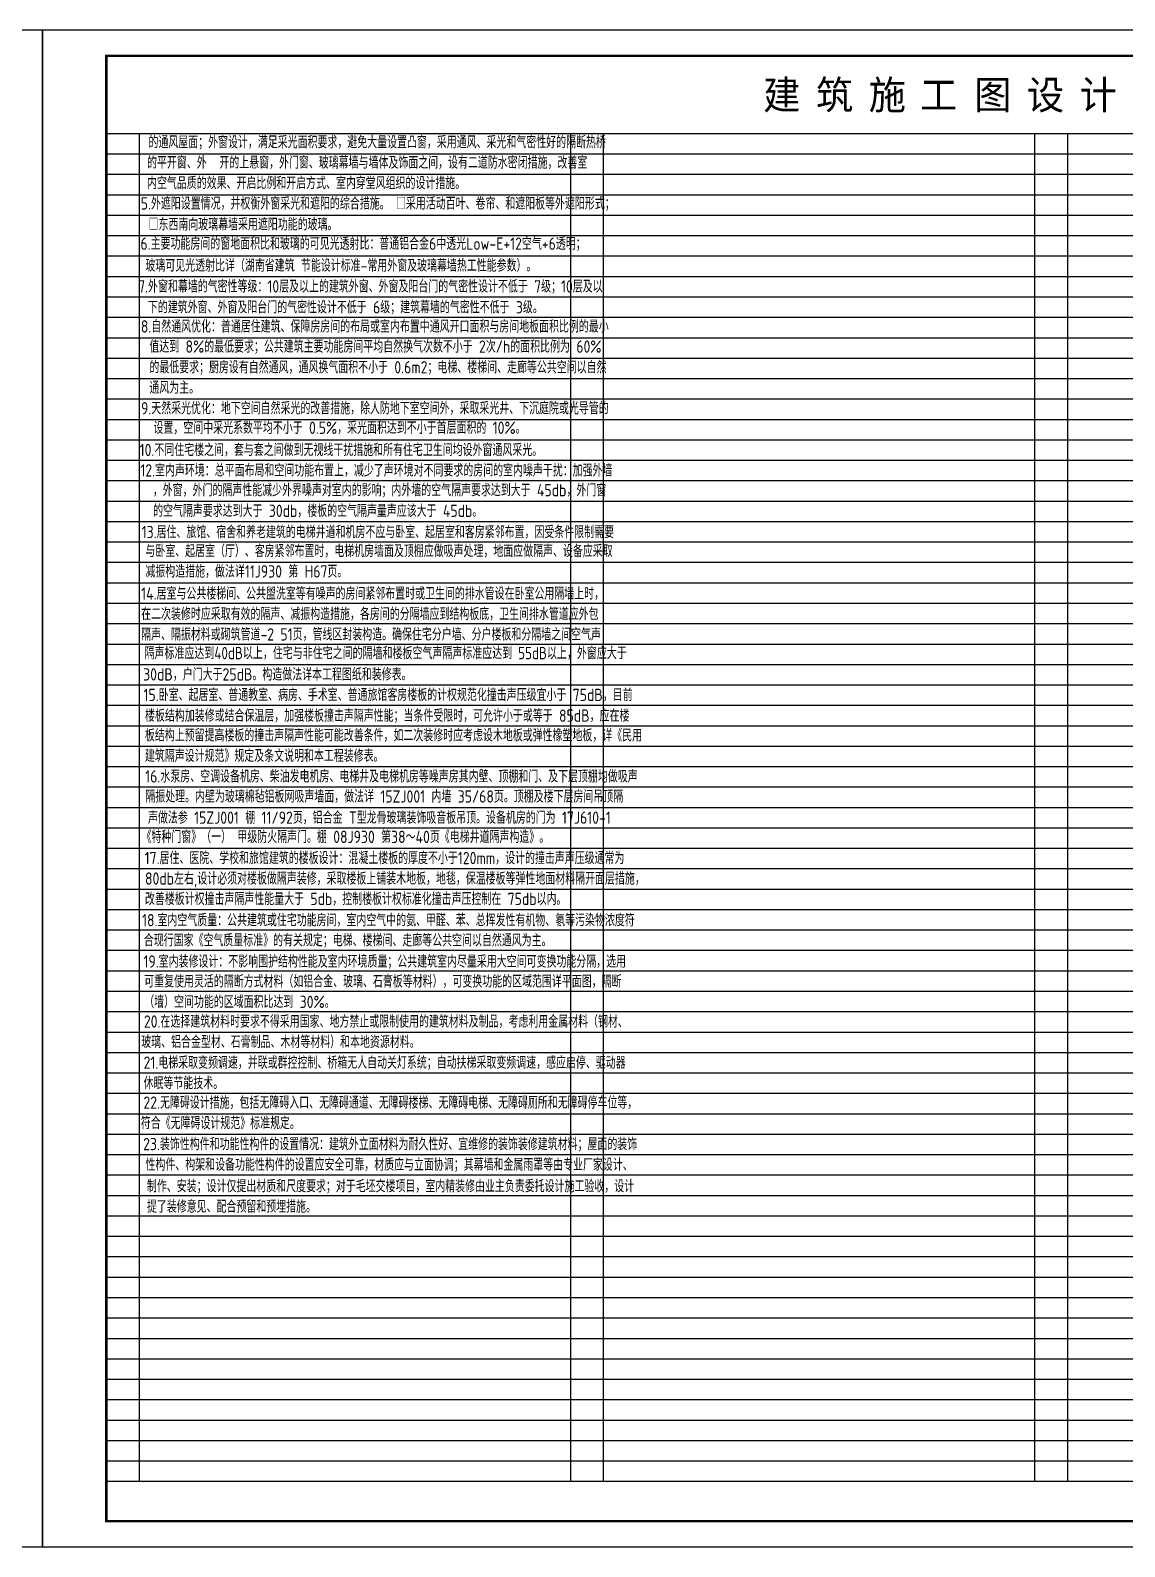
# Model space of a CAD drawing. Extents: x -737978 to 768813, y -372247 to 1140308.
# Drawn here: x -437033 to -394172, y -43903 to 15497 of the extents above; entities that cross this region are included whole.
import ezdxf

# ---------------------------------------------------------------- set-up
doc = ezdxf.new("R2010")
doc.units = 0
doc.header["$LTSCALE"] = 1000
doc.header["$MEASUREMENT"] = 0
for name, color, linetype in [('A-ANNO-TABS', 7, 'CONTINUOUS'), ('A-ANNO-TEXT', 7, 'CONTINUOUS'), ('PUB_TITLE', 4, 'CONTINUOUS')]:
    doc.layers.add(name, color=color, linetype=linetype)
doc.styles.add('A-单线字', font='GBENOR', dxfattribs={"bigfont": 'GBCBIG'})
doc.styles.add('A-黑体', font='simhei_0.ttf', dxfattribs={"width": 0.85})

msp = doc.modelspace()

# ---------------------------------------------------------------- linework, layer by layer
at = {"layer": 'A-ANNO-TABS', "color": 8}
for p, q in [((-432767.4, 11458), (-432767.4, -41342)), ((-415882.6, 11458), (-415882.6, -40542)), ((-415882.6, 11458), (-415882.6, -41342)), ((-414592.4, 11458), (-414592.4, -41342)), ((-397707.6, 11458), (-397707.6, -40542)), ((-397707.6, 11458), (-397707.6, -41342)), ((-396417.4, 11458), (-396417.4, -41342))]:
    msp.add_line(p, q, dxfattribs=at)
for points in [[(-434057.6, 11458), (-362058.7, 11458)], [(-434057.6, 10658), (-362058.7, 10658)], [(-434057.6, 9858), (-362058.7, 9858)], [(-434057.6, 9058), (-362058.7, 9058)], [(-434057.6, 8258), (-362058.7, 8258)], [(-434057.6, 7458), (-362058.7, 7458)], [(-434057.6, 6658), (-362058.7, 6658)], [(-434057.6, 5858), (-362058.7, 5858)], [(-434057.6, 5058), (-362058.7, 5058)], [(-434057.6, 4258), (-362058.7, 4258)], [(-434057.6, 3458), (-362058.7, 3458)], [(-434057.6, 2658), (-362058.7, 2658)], [(-434057.6, 1858), (-362058.7, 1858)], [(-434057.6, 1058), (-362058.7, 1058)], [(-434057.6, 258), (-362058.7, 258)], [(-434057.6, -542), (-362058.7, -542)], [(-434057.6, -1342), (-362058.7, -1342)], [(-434057.6, -2142), (-362058.7, -2142)], [(-434057.6, -2942), (-362058.7, -2942)], [(-434057.6, -3742), (-362058.7, -3742)], [(-434057.6, -4542), (-362058.7, -4542)], [(-434057.6, -5342), (-362058.7, -5342)], [(-434057.6, -6142), (-362058.7, -6142)], [(-434057.6, -6942), (-362058.7, -6942)], [(-434057.6, -7742), (-362058.7, -7742)], [(-434057.6, -8542), (-362058.7, -8542)], [(-434057.6, -9342), (-362058.7, -9342)], [(-434057.6, -10142), (-362058.7, -10142)], [(-434057.6, -10942), (-362058.7, -10942)], [(-434057.6, -11742), (-362058.7, -11742)], [(-434057.6, -12542), (-362058.7, -12542)], [(-434057.6, -13342), (-362058.7, -13342)], [(-434057.6, -14142), (-362058.7, -14142)], [(-434057.6, -14942), (-362058.7, -14942)], [(-434057.6, -15742), (-362058.7, -15742)], [(-434057.6, -16542), (-362058.7, -16542)], [(-434057.6, -17342), (-362058.7, -17342)], [(-434057.6, -18142), (-362058.7, -18142)], [(-434057.6, -18942), (-362058.7, -18942)], [(-434057.6, -19742), (-362058.7, -19742)], [(-434057.6, -20542), (-362058.7, -20542)], [(-434057.6, -21342), (-362058.7, -21342)], [(-434057.6, -22142), (-362058.7, -22142)], [(-434057.6, -22942), (-362058.7, -22942)], [(-434057.6, -23742), (-362058.7, -23742)], [(-434057.6, -24542), (-362058.7, -24542)], [(-434057.6, -25342), (-362058.7, -25342)], [(-434057.6, -26142), (-362058.7, -26142)], [(-434057.6, -26942), (-362058.7, -26942)], [(-434057.6, -27742), (-362058.7, -27742)], [(-434057.6, -28542), (-362058.7, -28542)], [(-434057.6, -29342), (-362058.7, -29342)], [(-434057.6, -30142), (-362058.7, -30142)], [(-434057.6, -30942), (-362058.7, -30942)], [(-434057.6, -31742), (-362058.7, -31742)], [(-434057.6, -32542), (-362058.7, -32542)], [(-434057.6, -33342), (-362058.7, -33342)], [(-434057.6, -34142), (-362097.5, -34142)], [(-434057.6, -34942), (-362097.5, -34942)], [(-434057.6, -35742), (-362097.5, -35742)], [(-434057.6, -36542), (-362097.5, -36542)], [(-434057.6, -37342), (-362097.5, -37342)], [(-434057.6, -38142), (-362097.5, -38142)], [(-434057.6, -38942), (-362097.5, -38942)], [(-434057.6, -38942), (-362097.5, -38942)], [(-434057.6, -39742), (-362097.5, -39742)], [(-434057.6, -39742), (-362097.5, -39742)], [(-434057.6, -40542), (-362097.5, -40542)], [(-434057.6, -40542), (-362097.5, -40542)], [(-434057.6, -41342), (-362097.5, -41342)]]:
    msp.add_lwpolyline(points, dxfattribs=at)
at = {"layer": 'PUB_TITLE'}
for points in [[(-520657.6, -43902.5), (-436557.6, -43902.5), (-436557.6, 15497.5), (-520657.6, 15497.5)], [(-436557.6, -43902.5), (-352457.6, -43902.5), (-352457.6, 15497.5), (-436557.6, 15497.5)]]:
    msp.add_lwpolyline(points, close=True, dxfattribs=at)
at = {"layer": 'PUB_TITLE', "const_width": 100}
msp.add_lwpolyline([(-434057.6, -42902.5), (-353457.6, -42902.5), (-353457.6, 14497.5), (-434057.6, 14497.5)], close=True, dxfattribs=at)
msp.add_lwpolyline([(-434057.6, -42902.5), (-353457.6, -42902.5), (-353457.6, 14497.5), (-434057.6, 14497.5)], close=True, dxfattribs=at)
msp.add_lwpolyline([(-434057.6, -42902.5), (-353457.6, -42902.5), (-353457.6, 14497.5), (-434057.6, 14497.5)], close=True, dxfattribs=at)

# ---------------------------------------------------------------- texts
at = {"layer": 'A-ANNO-TEXT', "style": 'A-黑体', "width": 0.95}
for s, p in [('建', (-408331.2, 12402.3)), ('建', (-408331.2, 12402.3)), ('筑', (-406265.4, 12402.3)), ('筑', (-406265.4, 12402.3)), ('施', (-404199.6, 12402.3)), ('施', (-404199.6, 12402.3)), ('设', (-398002.1, 12402.3)), ('设', (-398002.1, 12402.3)), ('计', (-395936.3, 12402.3)), ('计', (-395936.3, 12402.3)), ('工', (-402188.9, 12402.3)), ('图', (-400067.9, 12402.3)), ('图', (-400067.9, 12402.3))]:
    msp.add_text(s, height=1126.6, dxfattribs=at).set_placement(p)
at = {"layer": 'A-ANNO-TEXT', "style": 'A-单线字'}
for s, width, p in [('的通风屋面；外窗设计，满足采光面积要求，避免大量设置凸窗，采用通风、采光和气密性好的隔断热桥 ', 0.95, (-432406, 10874.6)), (' 的平开窗、外  开的上悬窗，外门窗、玻璃幕墙与墙体及饰面之间，设有二道防水密闭措施，改善室', 0.95, (-432710.9, 10074.8)), (' 内空气品质的效果、开启比例和开启方式、室内穿堂风组织的设计措施。', 0.95, (-432710.9, 9274.8)), (' 5.外遮阳设置情况，并权衡外窗采光和遮阳的综合措施。 □采用活动百叶、卷帘、和遮阳板等外遮阳形式； ', 0.95, (-432955.6, 8474)), ('□东西南向玻璃幕墙采用遮阳功能的玻璃。', 0.95, (-432402.9, 7655.4)), ('玻璃可见光透射比详（湖南省建筑 节能设计标准-常用外窗及玻璃幕墙热工性能参数）。', 0.95, (-432524.2, 6043.6)), (' 8.自然通风优化：普通居住建筑、保障房房间的布局或室内布置中通风开口面积与房间地板面积比例的最小', 0.95, (-432952.7, 3654.9)), ('值达到 8%%%的最低要求；公共建筑主要功能房间平均自然换气次数不小于 2次/h的面积比例为 60%%%', 0.95, (-432370.8, 2867.4)), ('的最低要求；厨房设有自然通风，通风换气面积不小于 0.6m2；电梯、楼梯间、走廊等公共空间以自然', 0.95, (-432370.8, 2057.5)), ('通风为主。', 0.95, (-432370.8, 1257.5)), (' 9.天然采光优化：地下空间自然采光的改善措施，除人防地下室空间外，采取采光井、下沉庭院或光导管的', 0.95, (-432947, 452.8)), ('  设置，空间中采光系数平均不小于 0.5%%%，采光面积达到不小于首层面积的 10%%%。  ', 0.95, (-432705, -313.2)), ('10.不同住宅楼之间，套与套之间做到无视线干扰措施和所有住宅卫生间均设外窗通风采光。      ', 0.95, (-432751.4, -1181.3)), ('12.室内声环境：总平面布局和空间功能布置上，减少了声环境对不同要求的房间的室内噪声干扰：加强外墙', 0.95, (-432724.2, -1982.4)), ('，外窗，外门的隔声性能减少外界噪声对室内的影响；内外墙的空气隔声要求达到大于 45db，外门窗', 0.95, (-432235.7, -2756.6)), ('的空气隔声要求达到大于 30db，楼板的空气隔声量声应该大于 45db。', 0.95, (-432224, -3565.9)), ('13.居住、旅馆、宿舍和养老建筑的电梯井道和机房不应与卧室、起居室和客房紧邻布置，因受条件限制需要', 0.95, (-432672.5, -4397.7)), ('与卧室、起居室（厅）、客房紧邻布置时，电梯机房墙面及顶棚应做吸声处理，地面应做隔声、设备应采取', 0.95, (-432527.1, -5140.2)), ('减振构造措施，做法详11J930 第 H67页。', 0.95, (-432527.1, -5940.2)), ('14.居室与公共楼梯间、公共盥洗室等有噪声的房间紧邻布置时或卫生间的排水管设在卧室公用隔墙上时，', 0.95, (-432691.5, -6806.3)), ('在二次装修时应采取有效的隔声、减振构造措施，各房间的分隔墙应到结构板底，卫生间排水管道应外包', 0.95, (-432691.5, -7606.3)), ('隔声、隔振材料或砌筑管道-2 51页，管线区封装构造。确保住宅分户墙、分户楼板和分隔墙之间空气声', 0.95, (-432691.5, -8406.3)), ('隔声标准应达到40dB以上，住宅与非住宅之间的隔墙和楼板空气声隔声标准应达到 55dB以上，外窗应大于', 0.9, (-432560.7, -9139)), ('30dB，户门大于25dB。构造做法详本工程图纸和装修表。', 0.95, (-432614, -9973.7)), ('15.卧室、起居室、普通教室、病房、手术室、普通旅馆客房楼板的计权规范化撞击声压级宜小于 75dB，目前', 0.95, (-432598.9, -10776.1)), ('楼板结构加装修或结合保温层，加强楼板撞击声隔声性能；当条件受限时，可允许小于或等于 85dB，应在楼', 0.95, (-432541.8, -11589.6)), ('板结构上预留提高楼板的撞击声隔声性能可能改善条件，如二次装修时应考虑设木地板或弹性橡塑地板，详《民用', 0.95, (-432545.4, -12361)), ('建筑隔声设计规范》规定及条文说明和本工程装修表。', 0.95, (-432545.4, -13161)), ('16.水泵房、空调设备机房、柴油发电机房、电梯井及电梯机房等噪声房其内壁、顶棚和门、及下层顶棚均做吸声', 0.95, (-432532.8, -13969.9)), ('隔振处理。内壁为玻璃棉毡铝板网吸声墙面，做法详 15ZJ001 内墙 35/68页。顶棚及楼下层房间吊顶隔', 0.95, (-432529.4, -14756.5)), (' 声做法参 15ZJ001 棚 11/92页，铝合金 T型龙骨玻璃装饰吸音板吊顶。设备机房的门为 17J610-1', 0.95, (-432672.6, -15585.4)), ('《特种门窗》（一） 甲级防火隔声门。棚 08J930 第38～40页《电梯井道隔声构造》。', 0.95, (-432676.5, -16339)), ('17.居住、医院、学校和旅馆建筑的楼板设计：混凝土楼板的厚度不小于120mm，设计的撞击声声压级通常为', 0.95, (-432556.4, -17167.3)), ('80db左右,设计必须对楼板做隔声装修，采取楼板上铺装木地板，地毯，保温楼板等弹性地面材料隔开面层措施，', 0.95, (-432542.4, -17970.2)), ('改善楼板计权撞击声隔声性能量大于 5db，控制楼板计权标准化撞击声压控制在 75db以内。', 0.95, (-432544, -18767.8)), ('18.室内空气质量：公共建筑或住宅功能房间，室内空气中的氨、甲醛、苯、总挥发性有机物、氡等污染物浓度符', 0.95, (-432657.3, -19601.5)), ('合现行国家《空气质量标准》的有关规定；电梯、楼梯间、走廊等公共空间以自然通风为主。 ', 0.95, (-432587.2, -20390.3)), ('19.室内装修设计：不影响围护结构性能及室内环境质量；公共建筑室内尽量采用大空间可变换功能分隔，选用', 0.95, (-432603.7, -21220.4)), ('可重复使用灵活的隔断方式材料（如铝合金、玻璃、石膏板等材料），可变换功能的区域范围详平面图，隔断', 0.95, (-432572, -22000.7)), ('（墙）空间功能的区域面积比达到 30%%%。', 0.95, (-432572, -22800.7)), ('20.在选择建筑材料时要求不得采用国家、地方禁止或限制使用的建筑材料及制品，考虑利用金属材料（钢材、', 0.95, (-432584.4, -23571.5)), ('玻璃、铝合金型材、石膏制品、木材等材料）和本地资源材料。', 0.95, (-432687.7, -24371.5)), ('21.电梯采取变频调速，并联或群控控制、桥箱无人自动关灯系统；自动扶梯采取变频调速，感应启停、驱动器', 0.95, (-432597.7, -25181.8)), ('休眠等节能技术。      ', 0.95, (-432597.7, -25981.8)), ('22.无障碍设计措施，包括无障碍入口、无障碍通道、无障碍楼梯、无障碍电梯、无障碍厕所和无障碍停车位等，', 0.95, (-432602.8, -26748.5)), ('符合《无障碍设计规范》标准规定。      ', 0.95, (-432705.4, -27548.5)), ('23.装饰性构件和功能性构件的设置情况：建筑外立面材料为耐久性好、宜维修的装饰装修建筑材料；屋面的装饰', 0.95, (-432613.3, -28372.2)), ('性构件、构架和设备功能性构件的设置应安全可靠，材质应与立面协调；其幕墙和金属雨罩等由专业厂家设计、', 0.95, (-432521.6, -29178.6)), ('制作、安装；设计仅提出材质和尺度要求；对于毛坯交楼项目，室内精装修由业主负责委托设计施工验收，设计', 0.95, (-432466.5, -30020.6)), ('提了装修意见、配合预留和预埋措施。', 0.95, (-432466.5, -30820.6))]:
    msp.add_text(s, height=482.27, rotation=359.999768, dxfattribs=dict(at, width=width)).set_placement(p)
at = {"layer": 'A-ANNO-TEXT', "color": 6, "style": 'A-单线字', "width": 0.95}
for s, p in [('6.主要功能房间的窗地面积比和玻璃的可见光透射比：普通铝合金6中透光Low-E+12空气+6透明；', (-432717.6, 6899.7)), ('7.外窗和幕墙的气密性等级：10层及以上的建筑外窗、外窗及阳台门的气密性设计不低于 7级；10层及以', (-432809.8, 5224.1)), ('下的建筑外窗、外窗及阳台门的气密性设计不低于 6级；建筑幕墙的气密性不低于 3级。', (-432426.5, 4408.9))]:
    msp.add_text(s, height=482.27, rotation=359.999768, dxfattribs=at).set_placement(p)

doc.saveas('drawing.dxf')
